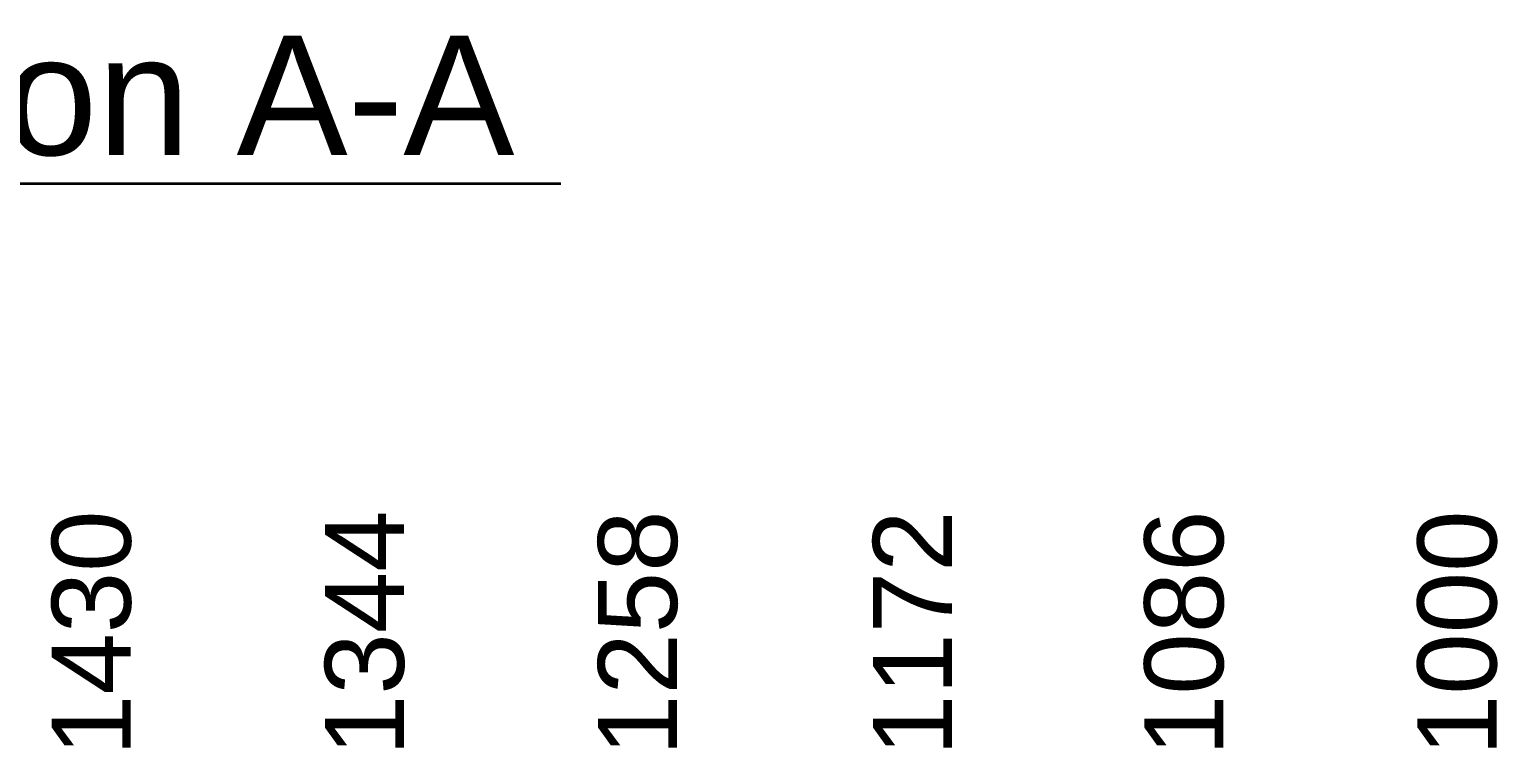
# Paper-space layout 'Drive Roller (Fix)' of a CAD drawing. Header units: millimetres. Extents: x -170 to 420, y 0 to 297.
# Drawn here: x 223.69 to 269.92, y 90.89 to 113.51 of the extents above; entities that cross this region are included whole.
import ezdxf

# ---------------------------------------------------------------- set-up
doc = ezdxf.new("R2010")
doc.units = ezdxf.units.MM
doc.layers.add('Dimensions', color=5, linetype='Continuous', lineweight=25)
doc.styles.add('Text Style19', font='ARIAL.TTF')
doc.styles.add('Text Style6', font='ARIAL.TTF')

# ---------------------------------------------------------------- blocks, each defined once
blk = doc.blocks.new('2dTransSymbol26')
at = {"layer": 'Dimensions', "color": 18, "linetype": 'Continuous', "lineweight": 25, "true_color": 0x000000, "char_height": 2.4892, "attachment_point": 7, "rotation": 90, "style": 'Text Style6'}
for s, insert in [('1430', (226.916, 90.627)), ('1344', (235.516, 90.627)), ('1172', (252.737, 90.627)), ('1086', (261.316, 90.627)), ('1000', (269.916, 90.627))]:
    blk.add_mtext(s, dxfattribs=dict(at, insert=insert))
at = {"layer": 'Dimensions', "linetype": 'Continuous', "lineweight": 25, "insert": (244.116, 90.627), "char_height": 2.4892, "attachment_point": 7, "rotation": 90, "style": 'Text Style6'}
blk.add_mtext('1258', dxfattribs=at)

psp = doc.layouts.new('Drive Roller (Fix)')

# ---------------------------------------------------------------- linework, layer by layer
at = {"color": 250, "linetype": 'Continuous', "lineweight": 35, "true_color": 0x3f3f3f}
psp.add_line((211.236, 108.654), (240.424, 108.654), dxfattribs=at)

# ---------------------------------------------------------------- block references
at = {"layer": 'Dimensions'}
psp.add_blockref('2dTransSymbol26', (0, 0), dxfattribs=at)

# ---------------------------------------------------------------- texts
at = {"color": 18, "linetype": 'Continuous', "lineweight": 50, "true_color": 0x000000, "insert": (211.236, 109.5), "char_height": 3.7592, "attachment_point": 7, "style": 'Text Style19'}
psp.add_mtext('Section A-A ', dxfattribs=at)

doc.saveas('drawing.dxf')
